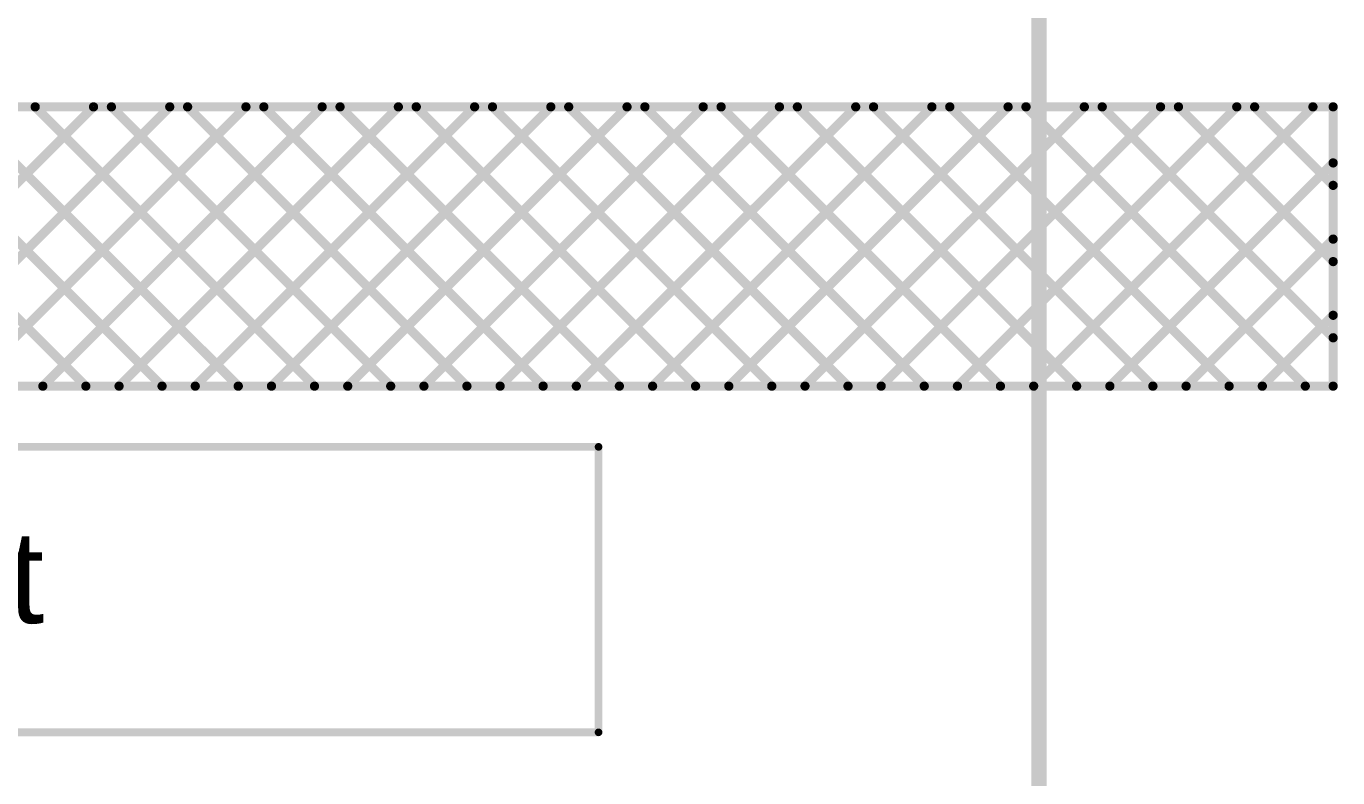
# Model space of a CAD drawing. Header units: inches. Extents: x -38 to 276, y -7 to 269.
# Drawn here: x 96.04 to 117.68, y 93.26 to 105.66 of the extents above; entities that cross this region are included whole.
import ezdxf

# ---------------------------------------------------------------- set-up
doc = ezdxf.new("R2010")
doc.units = ezdxf.units.IN
for name, color, linetype in [('Board Outline', 216, 'Continuous'), ('Bottom Overlay', 54, 'Continuous'), ('Top Overlay', 2, 'Continuous')]:
    doc.layers.add(name, color=color, linetype=linetype)
doc.styles.add('Arial', font='', dxfattribs={"height": 0.2})
doc.styles.get('Arial').set_extended_font_data('Arial')

# ---------------------------------------------------------------- blocks, each defined once
blk = doc.blocks.new('760895741_16')
at = {"layer": 'Top Overlay'}
blk.add_lwpolyline([(23.419, 22.123, 0.254, 0.254, 0), (-23.419, 22.123, 0.254, 0.254, 0)], format="xyseb", dxfattribs=at)
at = {"layer": 'Top Overlay', "style": 'Arial'}
blk.add_text('Board Cutout', height=1.524, rotation=90, dxfattribs=at).set_placement((-2.997, -6.833))

msp = doc.modelspace()

# ---------------------------------------------------------------- linework, layer by layer
at = {"layer": 'Board Outline'}
for points in [[(75.774, 98.724, 0.127, 0.127, 0), (105.484, 98.724, 0.127, 0.127, 0)], [(105.484, 94.014, 0.127, 0.127, 0), (105.484, 98.724, 0.127, 0.127, 0)], [(75.774, 94.014, 0.127, 0.127, 0), (105.484, 94.014, 0.127, 0.127, 0)]]:
    msp.add_lwpolyline(points, format="xyseb", dxfattribs=at)
for points in [[(105.453, 98.724, 0.0635, 0.0635, 1), (105.516, 98.724, 0.0635, 0.0635, 1)], [(105.453, 98.724, 0.0635, 0.0635, 1), (105.516, 98.724, 0.0635, 0.0635, 1)], [(105.453, 94.014, 0.0635, 0.0635, 1), (105.516, 94.014, 0.0635, 0.0635, 1)], [(105.453, 94.014, 0.0635, 0.0635, 1), (105.516, 94.014, 0.0635, 0.0635, 1)]]:
    msp.add_lwpolyline(points, format="xyseb", close=True, dxfattribs=at)
at = {"layer": 'Bottom Overlay'}
for points in [[(57.15, 104.334, 0.152, 0.152, 0), (117.602, 104.334, 0.152, 0.152, 0)], [(92.42, 104.334, 0.152, 0.152, 0), (97.027, 99.726, 0.152, 0.152, 0)], [(92.546, 99.726, 0.152, 0.152, 0), (97.153, 104.334, 0.152, 0.152, 0)], [(93.677, 104.334, 0.152, 0.152, 0), (98.284, 99.726, 0.152, 0.152, 0)], [(93.803, 99.726, 0.152, 0.152, 0), (98.411, 104.334, 0.152, 0.152, 0)], [(94.934, 104.334, 0.152, 0.152, 0), (99.542, 99.726, 0.152, 0.152, 0)], [(95.061, 99.726, 0.152, 0.152, 0), (99.668, 104.334, 0.152, 0.152, 0)], [(96.191, 104.334, 0.152, 0.152, 0), (100.799, 99.726, 0.152, 0.152, 0)], [(96.318, 99.726, 0.152, 0.152, 0), (100.925, 104.334, 0.152, 0.152, 0)], [(97.449, 104.334, 0.152, 0.152, 0), (102.056, 99.726, 0.152, 0.152, 0)], [(97.575, 99.726, 0.152, 0.152, 0), (102.182, 104.334, 0.152, 0.152, 0)], [(98.706, 104.334, 0.152, 0.152, 0), (103.313, 99.726, 0.152, 0.152, 0)], [(98.832, 99.726, 0.152, 0.152, 0), (103.44, 104.334, 0.152, 0.152, 0)], [(99.963, 104.334, 0.152, 0.152, 0), (104.571, 99.726, 0.152, 0.152, 0)], [(100.089, 99.726, 0.152, 0.152, 0), (104.697, 104.334, 0.152, 0.152, 0)], [(101.22, 104.334, 0.152, 0.152, 0), (105.828, 99.726, 0.152, 0.152, 0)], [(101.347, 99.726, 0.152, 0.152, 0), (105.954, 104.334, 0.152, 0.152, 0)], [(102.478, 104.334, 0.152, 0.152, 0), (107.085, 99.726, 0.152, 0.152, 0)], [(102.604, 99.726, 0.152, 0.152, 0), (107.211, 104.334, 0.152, 0.152, 0)], [(103.735, 104.334, 0.152, 0.152, 0), (108.342, 99.726, 0.152, 0.152, 0)], [(103.861, 99.726, 0.152, 0.152, 0), (108.469, 104.334, 0.152, 0.152, 0)], [(104.992, 104.334, 0.152, 0.152, 0), (109.599, 99.726, 0.152, 0.152, 0)], [(105.118, 99.726, 0.152, 0.152, 0), (109.726, 104.334, 0.152, 0.152, 0)], [(106.249, 104.334, 0.152, 0.152, 0), (110.857, 99.726, 0.152, 0.152, 0)], [(106.376, 99.726, 0.152, 0.152, 0), (110.983, 104.334, 0.152, 0.152, 0)], [(107.507, 104.334, 0.152, 0.152, 0), (112.114, 99.726, 0.152, 0.152, 0)], [(107.633, 99.726, 0.152, 0.152, 0), (112.24, 104.334, 0.152, 0.152, 0)], [(108.764, 104.334, 0.152, 0.152, 0), (113.371, 99.726, 0.152, 0.152, 0)], [(108.89, 99.726, 0.152, 0.152, 0), (113.498, 104.334, 0.152, 0.152, 0)], [(110.021, 104.334, 0.152, 0.152, 0), (114.628, 99.726, 0.152, 0.152, 0)], [(110.147, 99.726, 0.152, 0.152, 0), (114.755, 104.334, 0.152, 0.152, 0)], [(111.278, 104.334, 0.152, 0.152, 0), (115.886, 99.726, 0.152, 0.152, 0)], [(111.405, 99.726, 0.152, 0.152, 0), (116.012, 104.334, 0.152, 0.152, 0)], [(112.535, 104.334, 0.152, 0.152, 0), (117.143, 99.726, 0.152, 0.152, 0)], [(112.662, 99.726, 0.152, 0.152, 0), (117.269, 104.334, 0.152, 0.152, 0)], [(113.793, 104.334, 0.152, 0.152, 0), (117.602, 100.524, 0.152, 0.152, 0)], [(115.05, 104.334, 0.152, 0.152, 0), (117.602, 101.781, 0.152, 0.152, 0)], [(116.307, 104.334, 0.152, 0.152, 0), (117.602, 103.039, 0.152, 0.152, 0)], [(117.602, 99.726, 0.152, 0.152, 0), (117.602, 104.334, 0.152, 0.152, 0)], [(113.919, 99.726, 0.152, 0.152, 0), (117.602, 103.409, 0.152, 0.152, 0)], [(115.176, 99.726, 0.152, 0.152, 0), (117.602, 102.152, 0.152, 0.152, 0)], [(116.434, 99.726, 0.152, 0.152, 0), (117.602, 100.895, 0.152, 0.152, 0)], [(54.198, 99.726, 0.152, 0.152, 0), (117.602, 99.726, 0.152, 0.152, 0)]]:
    msp.add_lwpolyline(points, format="xyseb", dxfattribs=at)
for points in [[(96.153, 104.334, 0.0762, 0.0762, 1), (96.23, 104.334, 0.0762, 0.0762, 1)], [(97.115, 104.334, 0.0762, 0.0762, 1), (97.192, 104.334, 0.0762, 0.0762, 1)], [(97.411, 104.334, 0.0762, 0.0762, 1), (97.487, 104.334, 0.0762, 0.0762, 1)], [(98.373, 104.334, 0.0762, 0.0762, 1), (98.449, 104.334, 0.0762, 0.0762, 1)], [(98.668, 104.334, 0.0762, 0.0762, 1), (98.744, 104.334, 0.0762, 0.0762, 1)], [(99.63, 104.334, 0.0762, 0.0762, 1), (99.706, 104.334, 0.0762, 0.0762, 1)], [(99.925, 104.334, 0.0762, 0.0762, 1), (100.001, 104.334, 0.0762, 0.0762, 1)], [(100.887, 104.334, 0.0762, 0.0762, 1), (100.963, 104.334, 0.0762, 0.0762, 1)], [(101.182, 104.334, 0.0762, 0.0762, 1), (101.258, 104.334, 0.0762, 0.0762, 1)], [(102.144, 104.334, 0.0762, 0.0762, 1), (102.22, 104.334, 0.0762, 0.0762, 1)], [(102.439, 104.334, 0.0762, 0.0762, 1), (102.516, 104.334, 0.0762, 0.0762, 1)], [(103.402, 104.334, 0.0762, 0.0762, 1), (103.478, 104.334, 0.0762, 0.0762, 1)], [(103.697, 104.334, 0.0762, 0.0762, 1), (103.773, 104.334, 0.0762, 0.0762, 1)], [(104.659, 104.334, 0.0762, 0.0762, 1), (104.735, 104.334, 0.0762, 0.0762, 1)], [(104.954, 104.334, 0.0762, 0.0762, 1), (105.03, 104.334, 0.0762, 0.0762, 1)], [(105.916, 104.334, 0.0762, 0.0762, 1), (105.992, 104.334, 0.0762, 0.0762, 1)], [(106.211, 104.334, 0.0762, 0.0762, 1), (106.287, 104.334, 0.0762, 0.0762, 1)], [(107.173, 104.334, 0.0762, 0.0762, 1), (107.249, 104.334, 0.0762, 0.0762, 1)], [(107.468, 104.334, 0.0762, 0.0762, 1), (107.545, 104.334, 0.0762, 0.0762, 1)], [(108.43, 104.334, 0.0762, 0.0762, 1), (108.507, 104.334, 0.0762, 0.0762, 1)], [(108.726, 104.334, 0.0762, 0.0762, 1), (108.802, 104.334, 0.0762, 0.0762, 1)], [(109.688, 104.334, 0.0762, 0.0762, 1), (109.764, 104.334, 0.0762, 0.0762, 1)], [(109.983, 104.334, 0.0762, 0.0762, 1), (110.059, 104.334, 0.0762, 0.0762, 1)], [(110.945, 104.334, 0.0762, 0.0762, 1), (111.021, 104.334, 0.0762, 0.0762, 1)], [(111.24, 104.334, 0.0762, 0.0762, 1), (111.316, 104.334, 0.0762, 0.0762, 1)], [(112.202, 104.334, 0.0762, 0.0762, 1), (112.278, 104.334, 0.0762, 0.0762, 1)], [(112.497, 104.334, 0.0762, 0.0762, 1), (112.574, 104.334, 0.0762, 0.0762, 1)], [(113.459, 104.334, 0.0762, 0.0762, 1), (113.536, 104.334, 0.0762, 0.0762, 1)], [(113.755, 104.334, 0.0762, 0.0762, 1), (113.831, 104.334, 0.0762, 0.0762, 1)], [(114.717, 104.334, 0.0762, 0.0762, 1), (114.793, 104.334, 0.0762, 0.0762, 1)], [(115.012, 104.334, 0.0762, 0.0762, 1), (115.088, 104.334, 0.0762, 0.0762, 1)], [(115.974, 104.334, 0.0762, 0.0762, 1), (116.05, 104.334, 0.0762, 0.0762, 1)], [(116.269, 104.334, 0.0762, 0.0762, 1), (116.345, 104.334, 0.0762, 0.0762, 1)], [(117.231, 104.334, 0.0762, 0.0762, 1), (117.307, 104.334, 0.0762, 0.0762, 1)], [(117.564, 104.334, 0.0762, 0.0762, 1), (117.64, 104.334, 0.0762, 0.0762, 1)], [(117.564, 104.334, 0.0762, 0.0762, 1), (117.64, 104.334, 0.0762, 0.0762, 1)], [(117.564, 103.409, 0.0762, 0.0762, 1), (117.64, 103.409, 0.0762, 0.0762, 1)], [(117.564, 103.039, 0.0762, 0.0762, 1), (117.64, 103.039, 0.0762, 0.0762, 1)], [(117.564, 102.152, 0.0762, 0.0762, 1), (117.64, 102.152, 0.0762, 0.0762, 1)], [(117.564, 101.781, 0.0762, 0.0762, 1), (117.64, 101.781, 0.0762, 0.0762, 1)], [(117.564, 100.895, 0.0762, 0.0762, 1), (117.64, 100.895, 0.0762, 0.0762, 1)], [(117.564, 100.524, 0.0762, 0.0762, 1), (117.64, 100.524, 0.0762, 0.0762, 1)], [(96.28, 99.726, 0.0762, 0.0762, 1), (96.356, 99.726, 0.0762, 0.0762, 1)], [(96.989, 99.726, 0.0762, 0.0762, 1), (97.065, 99.726, 0.0762, 0.0762, 1)], [(97.537, 99.726, 0.0762, 0.0762, 1), (97.613, 99.726, 0.0762, 0.0762, 1)], [(98.246, 99.726, 0.0762, 0.0762, 1), (98.322, 99.726, 0.0762, 0.0762, 1)], [(98.794, 99.726, 0.0762, 0.0762, 1), (98.87, 99.726, 0.0762, 0.0762, 1)], [(99.503, 99.726, 0.0762, 0.0762, 1), (99.58, 99.726, 0.0762, 0.0762, 1)], [(100.051, 99.726, 0.0762, 0.0762, 1), (100.128, 99.726, 0.0762, 0.0762, 1)], [(100.761, 99.726, 0.0762, 0.0762, 1), (100.837, 99.726, 0.0762, 0.0762, 1)], [(101.309, 99.726, 0.0762, 0.0762, 1), (101.385, 99.726, 0.0762, 0.0762, 1)], [(102.018, 99.726, 0.0762, 0.0762, 1), (102.094, 99.726, 0.0762, 0.0762, 1)], [(102.566, 99.726, 0.0762, 0.0762, 1), (102.642, 99.726, 0.0762, 0.0762, 1)], [(103.275, 99.726, 0.0762, 0.0762, 1), (103.351, 99.726, 0.0762, 0.0762, 1)], [(103.823, 99.726, 0.0762, 0.0762, 1), (103.899, 99.726, 0.0762, 0.0762, 1)], [(104.532, 99.726, 0.0762, 0.0762, 1), (104.609, 99.726, 0.0762, 0.0762, 1)], [(105.08, 99.726, 0.0762, 0.0762, 1), (105.156, 99.726, 0.0762, 0.0762, 1)], [(105.79, 99.726, 0.0762, 0.0762, 1), (105.866, 99.726, 0.0762, 0.0762, 1)], [(106.338, 99.726, 0.0762, 0.0762, 1), (106.414, 99.726, 0.0762, 0.0762, 1)], [(107.047, 99.726, 0.0762, 0.0762, 1), (107.123, 99.726, 0.0762, 0.0762, 1)], [(107.595, 99.726, 0.0762, 0.0762, 1), (107.671, 99.726, 0.0762, 0.0762, 1)], [(108.304, 99.726, 0.0762, 0.0762, 1), (108.38, 99.726, 0.0762, 0.0762, 1)], [(108.852, 99.726, 0.0762, 0.0762, 1), (108.928, 99.726, 0.0762, 0.0762, 1)], [(109.561, 99.726, 0.0762, 0.0762, 1), (109.638, 99.726, 0.0762, 0.0762, 1)], [(110.109, 99.726, 0.0762, 0.0762, 1), (110.185, 99.726, 0.0762, 0.0762, 1)], [(110.819, 99.726, 0.0762, 0.0762, 1), (110.895, 99.726, 0.0762, 0.0762, 1)], [(111.366, 99.726, 0.0762, 0.0762, 1), (111.443, 99.726, 0.0762, 0.0762, 1)], [(112.076, 99.726, 0.0762, 0.0762, 1), (112.152, 99.726, 0.0762, 0.0762, 1)], [(112.624, 99.726, 0.0762, 0.0762, 1), (112.7, 99.726, 0.0762, 0.0762, 1)], [(113.333, 99.726, 0.0762, 0.0762, 1), (113.409, 99.726, 0.0762, 0.0762, 1)], [(113.881, 99.726, 0.0762, 0.0762, 1), (113.957, 99.726, 0.0762, 0.0762, 1)], [(114.59, 99.726, 0.0762, 0.0762, 1), (114.667, 99.726, 0.0762, 0.0762, 1)], [(115.138, 99.726, 0.0762, 0.0762, 1), (115.214, 99.726, 0.0762, 0.0762, 1)], [(115.848, 99.726, 0.0762, 0.0762, 1), (115.924, 99.726, 0.0762, 0.0762, 1)], [(116.395, 99.726, 0.0762, 0.0762, 1), (116.472, 99.726, 0.0762, 0.0762, 1)], [(117.105, 99.726, 0.0762, 0.0762, 1), (117.181, 99.726, 0.0762, 0.0762, 1)], [(117.564, 99.726, 0.0762, 0.0762, 1), (117.64, 99.726, 0.0762, 0.0762, 1)], [(117.564, 99.726, 0.0762, 0.0762, 1), (117.64, 99.726, 0.0762, 0.0762, 1)]]:
    msp.add_lwpolyline(points, format="xyseb", close=True, dxfattribs=at)
at = {"layer": 'Top Overlay'}
for points in [[(57.15, 104.334, 0.152, 0.152, 0), (117.602, 104.334, 0.152, 0.152, 0)], [(57.15, 104.334, 0.152, 0.152, 0), (117.602, 104.334, 0.152, 0.152, 0)], [(92.42, 104.334, 0.152, 0.152, 0), (97.027, 99.726, 0.152, 0.152, 0)], [(92.546, 99.726, 0.152, 0.152, 0), (97.153, 104.334, 0.152, 0.152, 0)], [(93.677, 104.334, 0.152, 0.152, 0), (98.284, 99.726, 0.152, 0.152, 0)], [(93.803, 99.726, 0.152, 0.152, 0), (98.411, 104.334, 0.152, 0.152, 0)], [(94.934, 104.334, 0.152, 0.152, 0), (99.542, 99.726, 0.152, 0.152, 0)], [(95.061, 99.726, 0.152, 0.152, 0), (99.668, 104.334, 0.152, 0.152, 0)], [(96.191, 104.334, 0.152, 0.152, 0), (100.799, 99.726, 0.152, 0.152, 0)], [(96.318, 99.726, 0.152, 0.152, 0), (100.925, 104.334, 0.152, 0.152, 0)], [(97.449, 104.334, 0.152, 0.152, 0), (102.056, 99.726, 0.152, 0.152, 0)], [(97.575, 99.726, 0.152, 0.152, 0), (102.182, 104.334, 0.152, 0.152, 0)], [(98.706, 104.334, 0.152, 0.152, 0), (103.313, 99.726, 0.152, 0.152, 0)], [(98.832, 99.726, 0.152, 0.152, 0), (103.44, 104.334, 0.152, 0.152, 0)], [(99.963, 104.334, 0.152, 0.152, 0), (104.571, 99.726, 0.152, 0.152, 0)], [(100.089, 99.726, 0.152, 0.152, 0), (104.697, 104.334, 0.152, 0.152, 0)], [(101.22, 104.334, 0.152, 0.152, 0), (105.828, 99.726, 0.152, 0.152, 0)], [(101.347, 99.726, 0.152, 0.152, 0), (105.954, 104.334, 0.152, 0.152, 0)], [(102.478, 104.334, 0.152, 0.152, 0), (107.085, 99.726, 0.152, 0.152, 0)], [(102.604, 99.726, 0.152, 0.152, 0), (107.211, 104.334, 0.152, 0.152, 0)], [(103.735, 104.334, 0.152, 0.152, 0), (108.342, 99.726, 0.152, 0.152, 0)], [(103.861, 99.726, 0.152, 0.152, 0), (108.469, 104.334, 0.152, 0.152, 0)], [(104.992, 104.334, 0.152, 0.152, 0), (109.599, 99.726, 0.152, 0.152, 0)], [(105.118, 99.726, 0.152, 0.152, 0), (109.726, 104.334, 0.152, 0.152, 0)], [(106.249, 104.334, 0.152, 0.152, 0), (110.857, 99.726, 0.152, 0.152, 0)], [(106.376, 99.726, 0.152, 0.152, 0), (110.983, 104.334, 0.152, 0.152, 0)], [(107.507, 104.334, 0.152, 0.152, 0), (112.114, 99.726, 0.152, 0.152, 0)], [(107.633, 99.726, 0.152, 0.152, 0), (112.24, 104.334, 0.152, 0.152, 0)], [(108.764, 104.334, 0.152, 0.152, 0), (113.371, 99.726, 0.152, 0.152, 0)], [(108.89, 99.726, 0.152, 0.152, 0), (113.498, 104.334, 0.152, 0.152, 0)], [(110.021, 104.334, 0.152, 0.152, 0), (114.628, 99.726, 0.152, 0.152, 0)], [(110.147, 99.726, 0.152, 0.152, 0), (114.755, 104.334, 0.152, 0.152, 0)], [(111.278, 104.334, 0.152, 0.152, 0), (115.886, 99.726, 0.152, 0.152, 0)], [(111.405, 99.726, 0.152, 0.152, 0), (116.012, 104.334, 0.152, 0.152, 0)], [(112.535, 104.334, 0.152, 0.152, 0), (117.143, 99.726, 0.152, 0.152, 0)], [(112.662, 99.726, 0.152, 0.152, 0), (117.269, 104.334, 0.152, 0.152, 0)], [(113.793, 104.334, 0.152, 0.152, 0), (117.602, 100.524, 0.152, 0.152, 0)], [(115.05, 104.334, 0.152, 0.152, 0), (117.602, 101.781, 0.152, 0.152, 0)], [(116.307, 104.334, 0.152, 0.152, 0), (117.602, 103.039, 0.152, 0.152, 0)], [(117.602, 99.726, 0.152, 0.152, 0), (117.602, 104.334, 0.152, 0.152, 0)], [(113.919, 99.726, 0.152, 0.152, 0), (117.602, 103.409, 0.152, 0.152, 0)], [(115.176, 99.726, 0.152, 0.152, 0), (117.602, 102.152, 0.152, 0.152, 0)], [(116.434, 99.726, 0.152, 0.152, 0), (117.602, 100.895, 0.152, 0.152, 0)], [(54.198, 99.726, 0.152, 0.152, 0), (117.602, 99.726, 0.152, 0.152, 0)], [(54.198, 99.726, 0.152, 0.152, 0), (117.602, 99.726, 0.152, 0.152, 0)]]:
    msp.add_lwpolyline(points, format="xyseb", dxfattribs=at)
for points in [[(96.153, 104.334, 0.0762, 0.0762, 1), (96.23, 104.334, 0.0762, 0.0762, 1)], [(97.115, 104.334, 0.0762, 0.0762, 1), (97.192, 104.334, 0.0762, 0.0762, 1)], [(97.411, 104.334, 0.0762, 0.0762, 1), (97.487, 104.334, 0.0762, 0.0762, 1)], [(98.373, 104.334, 0.0762, 0.0762, 1), (98.449, 104.334, 0.0762, 0.0762, 1)], [(98.668, 104.334, 0.0762, 0.0762, 1), (98.744, 104.334, 0.0762, 0.0762, 1)], [(99.63, 104.334, 0.0762, 0.0762, 1), (99.706, 104.334, 0.0762, 0.0762, 1)], [(99.925, 104.334, 0.0762, 0.0762, 1), (100.001, 104.334, 0.0762, 0.0762, 1)], [(100.887, 104.334, 0.0762, 0.0762, 1), (100.963, 104.334, 0.0762, 0.0762, 1)], [(101.182, 104.334, 0.0762, 0.0762, 1), (101.258, 104.334, 0.0762, 0.0762, 1)], [(102.144, 104.334, 0.0762, 0.0762, 1), (102.22, 104.334, 0.0762, 0.0762, 1)], [(102.439, 104.334, 0.0762, 0.0762, 1), (102.516, 104.334, 0.0762, 0.0762, 1)], [(103.402, 104.334, 0.0762, 0.0762, 1), (103.478, 104.334, 0.0762, 0.0762, 1)], [(103.697, 104.334, 0.0762, 0.0762, 1), (103.773, 104.334, 0.0762, 0.0762, 1)], [(104.659, 104.334, 0.0762, 0.0762, 1), (104.735, 104.334, 0.0762, 0.0762, 1)], [(104.954, 104.334, 0.0762, 0.0762, 1), (105.03, 104.334, 0.0762, 0.0762, 1)], [(105.916, 104.334, 0.0762, 0.0762, 1), (105.992, 104.334, 0.0762, 0.0762, 1)], [(106.211, 104.334, 0.0762, 0.0762, 1), (106.287, 104.334, 0.0762, 0.0762, 1)], [(107.173, 104.334, 0.0762, 0.0762, 1), (107.249, 104.334, 0.0762, 0.0762, 1)], [(107.468, 104.334, 0.0762, 0.0762, 1), (107.545, 104.334, 0.0762, 0.0762, 1)], [(108.43, 104.334, 0.0762, 0.0762, 1), (108.507, 104.334, 0.0762, 0.0762, 1)], [(108.726, 104.334, 0.0762, 0.0762, 1), (108.802, 104.334, 0.0762, 0.0762, 1)], [(109.688, 104.334, 0.0762, 0.0762, 1), (109.764, 104.334, 0.0762, 0.0762, 1)], [(109.983, 104.334, 0.0762, 0.0762, 1), (110.059, 104.334, 0.0762, 0.0762, 1)], [(110.945, 104.334, 0.0762, 0.0762, 1), (111.021, 104.334, 0.0762, 0.0762, 1)], [(111.24, 104.334, 0.0762, 0.0762, 1), (111.316, 104.334, 0.0762, 0.0762, 1)], [(112.202, 104.334, 0.0762, 0.0762, 1), (112.278, 104.334, 0.0762, 0.0762, 1)], [(112.497, 104.334, 0.0762, 0.0762, 1), (112.574, 104.334, 0.0762, 0.0762, 1)], [(113.459, 104.334, 0.0762, 0.0762, 1), (113.536, 104.334, 0.0762, 0.0762, 1)], [(113.755, 104.334, 0.0762, 0.0762, 1), (113.831, 104.334, 0.0762, 0.0762, 1)], [(114.717, 104.334, 0.0762, 0.0762, 1), (114.793, 104.334, 0.0762, 0.0762, 1)], [(115.012, 104.334, 0.0762, 0.0762, 1), (115.088, 104.334, 0.0762, 0.0762, 1)], [(115.974, 104.334, 0.0762, 0.0762, 1), (116.05, 104.334, 0.0762, 0.0762, 1)], [(116.269, 104.334, 0.0762, 0.0762, 1), (116.345, 104.334, 0.0762, 0.0762, 1)], [(117.231, 104.334, 0.0762, 0.0762, 1), (117.307, 104.334, 0.0762, 0.0762, 1)], [(117.564, 104.334, 0.0762, 0.0762, 1), (117.64, 104.334, 0.0762, 0.0762, 1)], [(117.564, 104.334, 0.0762, 0.0762, 1), (117.64, 104.334, 0.0762, 0.0762, 1)], [(117.564, 104.334, 0.0762, 0.0762, 1), (117.64, 104.334, 0.0762, 0.0762, 1)], [(117.564, 103.409, 0.0762, 0.0762, 1), (117.64, 103.409, 0.0762, 0.0762, 1)], [(117.564, 103.039, 0.0762, 0.0762, 1), (117.64, 103.039, 0.0762, 0.0762, 1)], [(117.564, 102.152, 0.0762, 0.0762, 1), (117.64, 102.152, 0.0762, 0.0762, 1)], [(117.564, 101.781, 0.0762, 0.0762, 1), (117.64, 101.781, 0.0762, 0.0762, 1)], [(117.564, 100.895, 0.0762, 0.0762, 1), (117.64, 100.895, 0.0762, 0.0762, 1)], [(117.564, 100.524, 0.0762, 0.0762, 1), (117.64, 100.524, 0.0762, 0.0762, 1)], [(96.28, 99.726, 0.0762, 0.0762, 1), (96.356, 99.726, 0.0762, 0.0762, 1)], [(96.989, 99.726, 0.0762, 0.0762, 1), (97.065, 99.726, 0.0762, 0.0762, 1)], [(97.537, 99.726, 0.0762, 0.0762, 1), (97.613, 99.726, 0.0762, 0.0762, 1)], [(98.246, 99.726, 0.0762, 0.0762, 1), (98.322, 99.726, 0.0762, 0.0762, 1)], [(98.794, 99.726, 0.0762, 0.0762, 1), (98.87, 99.726, 0.0762, 0.0762, 1)], [(99.503, 99.726, 0.0762, 0.0762, 1), (99.58, 99.726, 0.0762, 0.0762, 1)], [(100.051, 99.726, 0.0762, 0.0762, 1), (100.128, 99.726, 0.0762, 0.0762, 1)], [(100.761, 99.726, 0.0762, 0.0762, 1), (100.837, 99.726, 0.0762, 0.0762, 1)], [(101.309, 99.726, 0.0762, 0.0762, 1), (101.385, 99.726, 0.0762, 0.0762, 1)], [(102.018, 99.726, 0.0762, 0.0762, 1), (102.094, 99.726, 0.0762, 0.0762, 1)], [(102.566, 99.726, 0.0762, 0.0762, 1), (102.642, 99.726, 0.0762, 0.0762, 1)], [(103.275, 99.726, 0.0762, 0.0762, 1), (103.351, 99.726, 0.0762, 0.0762, 1)], [(103.823, 99.726, 0.0762, 0.0762, 1), (103.899, 99.726, 0.0762, 0.0762, 1)], [(104.532, 99.726, 0.0762, 0.0762, 1), (104.609, 99.726, 0.0762, 0.0762, 1)], [(105.08, 99.726, 0.0762, 0.0762, 1), (105.156, 99.726, 0.0762, 0.0762, 1)], [(105.79, 99.726, 0.0762, 0.0762, 1), (105.866, 99.726, 0.0762, 0.0762, 1)], [(106.338, 99.726, 0.0762, 0.0762, 1), (106.414, 99.726, 0.0762, 0.0762, 1)], [(107.047, 99.726, 0.0762, 0.0762, 1), (107.123, 99.726, 0.0762, 0.0762, 1)], [(107.595, 99.726, 0.0762, 0.0762, 1), (107.671, 99.726, 0.0762, 0.0762, 1)], [(108.304, 99.726, 0.0762, 0.0762, 1), (108.38, 99.726, 0.0762, 0.0762, 1)], [(108.852, 99.726, 0.0762, 0.0762, 1), (108.928, 99.726, 0.0762, 0.0762, 1)], [(109.561, 99.726, 0.0762, 0.0762, 1), (109.638, 99.726, 0.0762, 0.0762, 1)], [(110.109, 99.726, 0.0762, 0.0762, 1), (110.185, 99.726, 0.0762, 0.0762, 1)], [(110.819, 99.726, 0.0762, 0.0762, 1), (110.895, 99.726, 0.0762, 0.0762, 1)], [(111.366, 99.726, 0.0762, 0.0762, 1), (111.443, 99.726, 0.0762, 0.0762, 1)], [(112.076, 99.726, 0.0762, 0.0762, 1), (112.152, 99.726, 0.0762, 0.0762, 1)], [(112.624, 99.726, 0.0762, 0.0762, 1), (112.7, 99.726, 0.0762, 0.0762, 1)], [(113.333, 99.726, 0.0762, 0.0762, 1), (113.409, 99.726, 0.0762, 0.0762, 1)], [(113.881, 99.726, 0.0762, 0.0762, 1), (113.957, 99.726, 0.0762, 0.0762, 1)], [(114.59, 99.726, 0.0762, 0.0762, 1), (114.667, 99.726, 0.0762, 0.0762, 1)], [(115.138, 99.726, 0.0762, 0.0762, 1), (115.214, 99.726, 0.0762, 0.0762, 1)], [(115.848, 99.726, 0.0762, 0.0762, 1), (115.924, 99.726, 0.0762, 0.0762, 1)], [(116.395, 99.726, 0.0762, 0.0762, 1), (116.472, 99.726, 0.0762, 0.0762, 1)], [(117.105, 99.726, 0.0762, 0.0762, 1), (117.181, 99.726, 0.0762, 0.0762, 1)], [(117.564, 99.726, 0.0762, 0.0762, 1), (117.64, 99.726, 0.0762, 0.0762, 1)], [(117.564, 99.726, 0.0762, 0.0762, 1), (117.64, 99.726, 0.0762, 0.0762, 1)], [(117.564, 99.726, 0.0762, 0.0762, 1), (117.64, 99.726, 0.0762, 0.0762, 1)]]:
    msp.add_lwpolyline(points, format="xyseb", close=True, dxfattribs=at)

# ---------------------------------------------------------------- block references
at = {"rotation": 270}
msp.add_blockref('760895741_16', (90.629, 92.819), dxfattribs=at)

doc.saveas('drawing.dxf')
